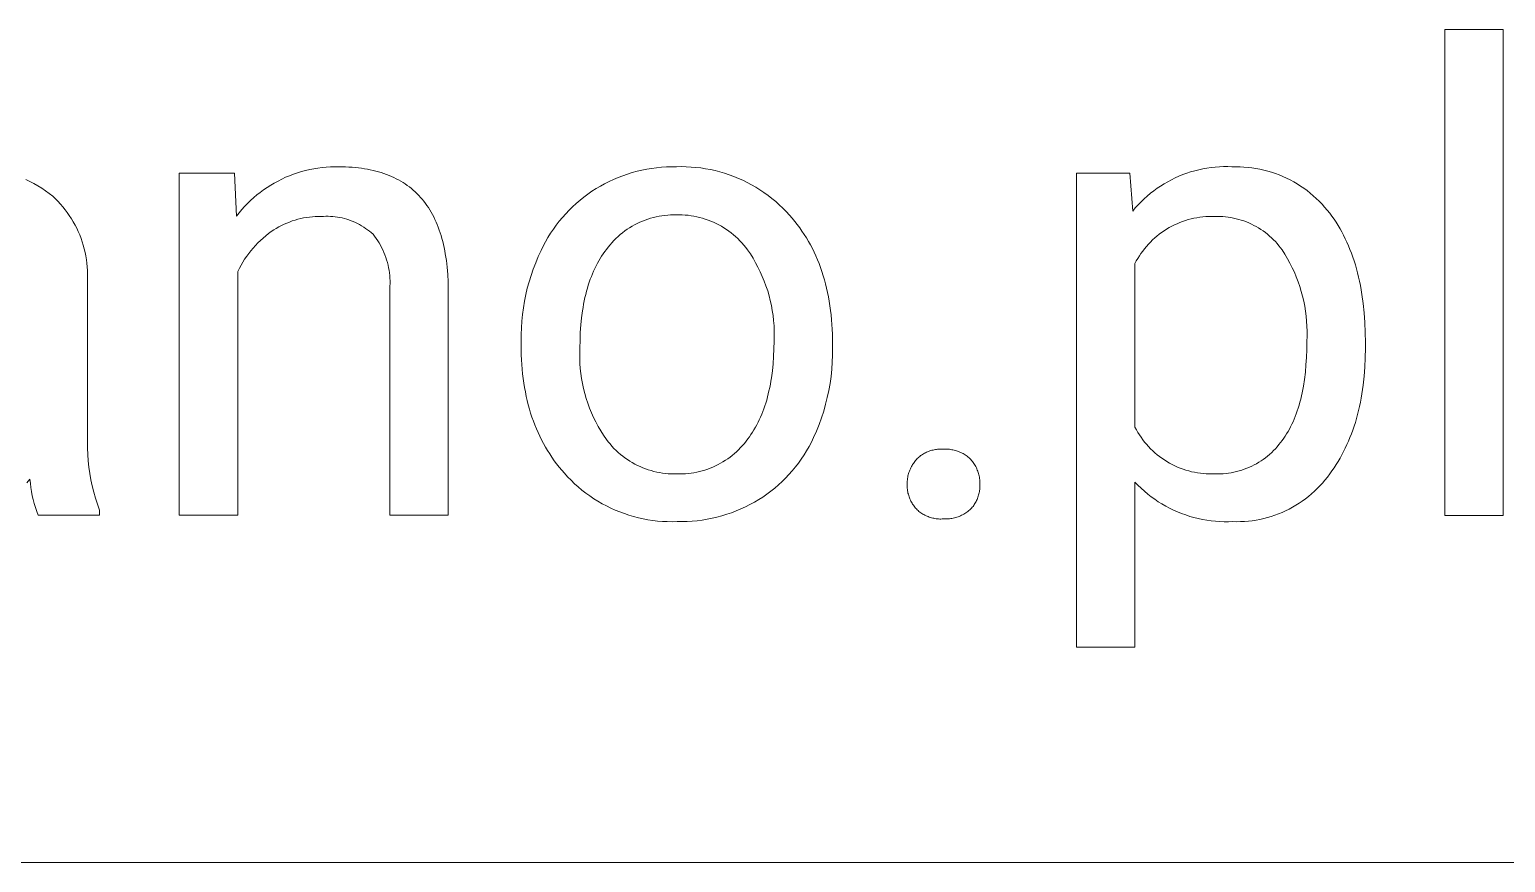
# Model space of a CAD drawing. Header units: millimetres. Extents: x 1102 to 5170, y 19 to 2862.
# Drawn here: x 4060.8 to 4184.3, y 246.9 to 316.6 of the extents above; entities that cross this region are included whole.
import ezdxf

# ---------------------------------------------------------------- set-up
doc = ezdxf.new("R2010")
doc.units = ezdxf.units.MM
doc.header["$MEASUREMENT"] = 0
doc.layers.add('Domyślny', color=7, linetype='Continuous', true_color=0x000000)

msp = doc.modelspace()

# ---------------------------------------------------------------- linework, layer by layer
at = {"layer": 'Domyślny', "color": 18, "lineweight": 15, "true_color": 0x000000}
for p, q in [((4179.22, 275.93), (4179.22, 316.57)), ((4179.22, 316.57), (4184.11, 316.57)), ((4184.11, 316.57), (4184.11, 275.93)), ((4084.94, 304.98), (4085.29, 305.03)), ((4085.29, 305.03), (4085.64, 305.06)), ((4085.64, 305.06), (4086, 305.08)), ((4086, 305.08), (4086.35, 305.09)), ((4086.35, 305.09), (4086.7, 305.09)), ((4086.7, 305.09), (4086.98, 305.09)), ((4086.98, 305.09), (4087.26, 305.08)), ((4087.26, 305.08), (4087.53, 305.07)), ((4087.53, 305.07), (4087.8, 305.05)), ((4087.8, 305.05), (4088.07, 305.03)), ((4088.07, 305.03), (4088.33, 305)), ((4113.27, 305.01), (4113.69, 305.05)), ((4113.69, 305.05), (4114.1, 305.08)), ((4114.1, 305.08), (4114.52, 305.09)), ((4114.52, 305.09), (4114.93, 305.09)), ((4114.93, 305.09), (4115.34, 305.1)), ((4115.34, 305.1), (4115.75, 305.09)), ((4115.75, 305.09), (4116.16, 305.07)), ((4116.16, 305.07), (4116.57, 305.04)), ((4116.57, 305.04), (4116.97, 304.99)), ((4159.67, 305.02), (4160.02, 305.06)), ((4160.02, 305.06), (4160.37, 305.09)), ((4160.37, 305.09), (4160.72, 305.1)), ((4160.72, 305.1), (4161.06, 305.1)), ((4161.06, 305.1), (4161.41, 305.09)), ((4161.41, 305.09), (4161.75, 305.09)), ((4161.75, 305.09), (4162.09, 305.09)), ((4162.09, 305.09), (4162.42, 305.07)), ((4162.42, 305.07), (4162.76, 305.04)), ((4162.76, 305.04), (4163.09, 305)), ((4060.51, 304.02), (4060.85, 303.86)), ((4060.85, 303.86), (4061.18, 303.68)), ((4073.33, 275.94), (4073.33, 304.56)), ((4073.33, 304.56), (4077.97, 304.56)), ((4077.97, 304.56), (4078.13, 300.96)), ((4081.29, 303.73), (4081.6, 303.9)), ((4081.6, 303.9), (4081.92, 304.06)), ((4081.92, 304.06), (4082.24, 304.21)), ((4082.24, 304.21), (4082.56, 304.34)), ((4082.56, 304.34), (4082.89, 304.47)), ((4082.89, 304.47), (4083.23, 304.58)), ((4083.23, 304.58), (4083.56, 304.69)), ((4083.56, 304.69), (4083.9, 304.78)), ((4083.9, 304.78), (4084.25, 304.86)), ((4084.25, 304.86), (4084.59, 304.93)), ((4084.59, 304.93), (4084.94, 304.98)), ((4088.33, 305), (4088.58, 304.97)), ((4088.58, 304.97), (4088.83, 304.93)), ((4088.83, 304.93), (4089.08, 304.89)), ((4089.08, 304.89), (4089.32, 304.84)), ((4089.32, 304.84), (4089.56, 304.79)), ((4089.56, 304.79), (4089.79, 304.73)), ((4089.79, 304.73), (4090.02, 304.67)), ((4090.02, 304.67), (4090.24, 304.6)), ((4090.24, 304.6), (4090.46, 304.53)), ((4090.46, 304.53), (4090.68, 304.45)), ((4090.68, 304.45), (4090.89, 304.37)), ((4090.89, 304.37), (4091.1, 304.28)), ((4091.1, 304.28), (4091.3, 304.19)), ((4091.3, 304.19), (4091.5, 304.09)), ((4091.5, 304.09), (4091.69, 303.99)), ((4091.69, 303.99), (4091.88, 303.88)), ((4091.88, 303.88), (4092.06, 303.77)), ((4108.93, 303.67), (4109.31, 303.86)), ((4109.31, 303.86), (4109.68, 304.03)), ((4109.68, 304.03), (4110.06, 304.19)), ((4110.06, 304.19), (4110.45, 304.34)), ((4110.45, 304.34), (4110.85, 304.48)), ((4110.85, 304.48), (4111.24, 304.6)), ((4111.24, 304.6), (4111.64, 304.71)), ((4111.64, 304.71), (4112.05, 304.8)), ((4112.05, 304.8), (4112.45, 304.88)), ((4112.45, 304.88), (4112.86, 304.95)), ((4112.86, 304.95), (4113.27, 305.01)), ((4116.97, 304.99), (4117.38, 304.93)), ((4117.38, 304.93), (4117.78, 304.85)), ((4117.78, 304.85), (4118.18, 304.77)), ((4118.18, 304.77), (4118.58, 304.66)), ((4118.58, 304.66), (4118.97, 304.55)), ((4118.97, 304.55), (4119.36, 304.42)), ((4119.36, 304.42), (4119.74, 304.28)), ((4119.74, 304.28), (4120.12, 304.12)), ((4120.12, 304.12), (4120.49, 303.96)), ((4120.49, 303.96), (4120.86, 303.78)), ((4148.4, 264.92), (4148.4, 304.56)), ((4148.4, 304.56), (4152.87, 304.56)), ((4152.87, 304.56), (4153.11, 301.39)), ((4155.74, 303.67), (4156.04, 303.84)), ((4156.04, 303.84), (4156.35, 304)), ((4156.35, 304), (4156.66, 304.16)), ((4156.66, 304.16), (4156.98, 304.3)), ((4156.98, 304.3), (4157.3, 304.43)), ((4157.3, 304.43), (4157.63, 304.55)), ((4157.63, 304.55), (4157.96, 304.66)), ((4157.96, 304.66), (4158.3, 304.75)), ((4158.3, 304.75), (4158.64, 304.84)), ((4158.64, 304.84), (4158.98, 304.91)), ((4158.98, 304.91), (4159.32, 304.97)), ((4159.32, 304.97), (4159.67, 305.02)), ((4163.09, 305), (4163.42, 304.95)), ((4163.42, 304.95), (4163.75, 304.89)), ((4163.75, 304.89), (4164.08, 304.82)), ((4164.08, 304.82), (4164.41, 304.73)), ((4164.41, 304.73), (4164.73, 304.64)), ((4164.73, 304.64), (4165.05, 304.53)), ((4165.05, 304.53), (4165.36, 304.41)), ((4165.36, 304.41), (4165.67, 304.28)), ((4165.67, 304.28), (4165.98, 304.14)), ((4165.98, 304.14), (4166.28, 303.99)), ((4166.28, 303.99), (4166.58, 303.83)), ((4166.58, 303.83), (4166.87, 303.66)), ((4061.18, 303.68), (4061.51, 303.49)), ((4061.51, 303.49), (4061.83, 303.29)), ((4061.83, 303.29), (4062.14, 303.08)), ((4062.14, 303.08), (4062.45, 302.86)), ((4062.45, 302.86), (4062.75, 302.63)), ((4062.75, 302.63), (4062.97, 302.42)), ((4079.57, 302.51), (4079.84, 302.73)), ((4079.84, 302.73), (4080.11, 302.95)), ((4080.11, 302.95), (4080.4, 303.16)), ((4080.4, 303.16), (4080.69, 303.36)), ((4080.69, 303.36), (4080.99, 303.55)), ((4080.99, 303.55), (4081.29, 303.73)), ((4092.06, 303.77), (4092.24, 303.65)), ((4092.24, 303.65), (4092.42, 303.53)), ((4092.42, 303.53), (4092.59, 303.4)), ((4092.59, 303.4), (4092.76, 303.27)), ((4092.76, 303.27), (4092.92, 303.13)), ((4092.92, 303.13), (4093.08, 302.99)), ((4093.08, 302.99), (4093.23, 302.84)), ((4093.23, 302.84), (4093.38, 302.69)), ((4093.38, 302.69), (4093.53, 302.53)), ((4106.87, 302.3), (4107.19, 302.56)), ((4107.19, 302.56), (4107.52, 302.8)), ((4107.52, 302.8), (4107.86, 303.04)), ((4107.86, 303.04), (4108.21, 303.26)), ((4108.21, 303.26), (4108.57, 303.47)), ((4108.57, 303.47), (4108.93, 303.67)), ((4120.86, 303.78), (4121.22, 303.58)), ((4121.22, 303.58), (4121.58, 303.38)), ((4121.58, 303.38), (4121.92, 303.16)), ((4121.92, 303.16), (4122.26, 302.94)), ((4122.26, 302.94), (4122.6, 302.7)), ((4122.6, 302.7), (4122.92, 302.45)), ((4154.06, 302.41), (4154.32, 302.64)), ((4154.32, 302.64), (4154.59, 302.87)), ((4154.59, 302.87), (4154.87, 303.08)), ((4154.87, 303.08), (4155.15, 303.29)), ((4155.15, 303.29), (4155.44, 303.48)), ((4155.44, 303.48), (4155.74, 303.67)), ((4166.87, 303.66), (4167.15, 303.48)), ((4167.15, 303.48), (4167.43, 303.3)), ((4167.43, 303.3), (4167.7, 303.1)), ((4167.7, 303.1), (4167.96, 302.89)), ((4167.96, 302.89), (4168.22, 302.67)), ((4168.22, 302.67), (4168.47, 302.45)), ((4062.97, 302.42), (4063.18, 302.2)), ((4063.18, 302.2), (4063.39, 301.97)), ((4063.39, 301.97), (4063.59, 301.74)), ((4063.59, 301.74), (4063.79, 301.5)), ((4063.79, 301.5), (4063.97, 301.26)), ((4078.35, 301.24), (4078.57, 301.51)), ((4078.57, 301.51), (4078.81, 301.77)), ((4078.81, 301.77), (4079.05, 302.02)), ((4079.05, 302.02), (4079.31, 302.27)), ((4079.31, 302.27), (4079.57, 302.51)), ((4093.53, 302.53), (4093.67, 302.37)), ((4093.67, 302.37), (4093.8, 302.2)), ((4093.8, 302.2), (4093.93, 302.03)), ((4093.93, 302.03), (4094.06, 301.85)), ((4094.06, 301.85), (4094.18, 301.67)), ((4094.18, 301.67), (4094.3, 301.48)), ((4094.3, 301.48), (4094.42, 301.29)), ((4105.67, 301.16), (4105.95, 301.46)), ((4105.95, 301.46), (4106.25, 301.75)), ((4106.25, 301.75), (4106.56, 302.03)), ((4106.56, 302.03), (4106.87, 302.3)), ((4122.92, 302.45), (4123.24, 302.19)), ((4123.24, 302.19), (4123.54, 301.91)), ((4123.54, 301.91), (4123.84, 301.63)), ((4123.84, 301.63), (4124.12, 301.34)), ((4124.12, 301.34), (4124.4, 301.04)), ((4153.11, 301.39), (4153.33, 301.66)), ((4153.33, 301.66), (4153.57, 301.92)), ((4153.57, 301.92), (4153.81, 302.17)), ((4153.81, 302.17), (4154.06, 302.41)), ((4168.47, 302.45), (4168.71, 302.21)), ((4168.71, 302.21), (4168.95, 301.97)), ((4168.95, 301.97), (4169.17, 301.72)), ((4169.17, 301.72), (4169.39, 301.46)), ((4169.39, 301.46), (4169.6, 301.2)), ((4063.97, 301.26), (4064.14, 301.01)), ((4064.14, 301.01), (4064.31, 300.75)), ((4064.31, 300.75), (4064.47, 300.49)), ((4064.47, 300.49), (4064.62, 300.22)), ((4064.62, 300.22), (4064.76, 299.95)), ((4078.13, 300.96), (4078.35, 301.24)), ((4081.89, 300.17), (4081.67, 300.06)), ((4082.11, 300.28), (4081.89, 300.17)), ((4082.33, 300.38), (4082.11, 300.28)), ((4082.56, 300.47), (4082.33, 300.38)), ((4082.79, 300.56), (4082.56, 300.47)), ((4083.03, 300.63), (4082.79, 300.56)), ((4083.26, 300.7), (4083.03, 300.63)), ((4083.5, 300.76), (4083.26, 300.7)), ((4083.74, 300.81), (4083.5, 300.76)), ((4083.99, 300.85), (4083.74, 300.81)), ((4084.23, 300.88), (4083.99, 300.85)), ((4084.48, 300.91), (4084.23, 300.88)), ((4084.72, 300.92), (4084.48, 300.91)), ((4084.97, 300.93), (4084.72, 300.92)), ((4085.21, 300.93), (4084.97, 300.93)), ((4085.41, 300.94), (4085.21, 300.93)), ((4085.61, 300.95), (4085.41, 300.94)), ((4085.8, 300.95), (4085.61, 300.95)), ((4086, 300.94), (4085.8, 300.95)), ((4086.19, 300.93), (4086, 300.94)), ((4086.39, 300.91), (4086.19, 300.93)), ((4086.58, 300.88), (4086.39, 300.91)), ((4086.78, 300.85), (4086.58, 300.88)), ((4086.97, 300.81), (4086.78, 300.85)), ((4087.16, 300.76), (4086.97, 300.81)), ((4087.35, 300.71), (4087.16, 300.76)), ((4087.54, 300.65), (4087.35, 300.71)), ((4087.72, 300.58), (4087.54, 300.65)), ((4087.9, 300.51), (4087.72, 300.58)), ((4088.08, 300.43), (4087.9, 300.51)), ((4088.26, 300.35), (4088.08, 300.43)), ((4088.43, 300.25), (4088.26, 300.35)), ((4088.6, 300.16), (4088.43, 300.25)), ((4088.77, 300.05), (4088.6, 300.16)), ((4094.42, 301.29), (4094.53, 301.09)), ((4094.53, 301.09), (4094.63, 300.89)), ((4094.63, 300.89), (4094.73, 300.68)), ((4094.73, 300.68), (4094.83, 300.47)), ((4094.83, 300.47), (4094.92, 300.25)), ((4094.92, 300.25), (4095.01, 300.03)), ((4104.64, 299.87), (4104.88, 300.21)), ((4104.88, 300.21), (4105.13, 300.54)), ((4105.13, 300.54), (4105.39, 300.85)), ((4105.39, 300.85), (4105.67, 301.16)), ((4111.22, 300.12), (4111.01, 299.99)), ((4111.43, 300.23), (4111.22, 300.12)), ((4111.65, 300.35), (4111.43, 300.23)), ((4111.87, 300.45), (4111.65, 300.35)), ((4112.09, 300.54), (4111.87, 300.45)), ((4112.32, 300.63), (4112.09, 300.54)), ((4112.55, 300.71), (4112.32, 300.63)), ((4112.78, 300.78), (4112.55, 300.71)), ((4113.01, 300.85), (4112.78, 300.78)), ((4113.25, 300.91), (4113.01, 300.85)), ((4113.48, 300.95), (4113.25, 300.91)), ((4113.72, 300.99), (4113.48, 300.95)), ((4113.96, 301.02), (4113.72, 300.99)), ((4114.21, 301.05), (4113.96, 301.02)), ((4114.45, 301.06), (4114.21, 301.05)), ((4114.69, 301.07), (4114.45, 301.06)), ((4114.93, 301.06), (4114.69, 301.07)), ((4115.18, 301.07), (4114.93, 301.06)), ((4115.42, 301.06), (4115.18, 301.07)), ((4115.67, 301.05), (4115.42, 301.06)), ((4115.91, 301.03), (4115.67, 301.05)), ((4116.16, 300.99), (4115.91, 301.03)), ((4116.4, 300.95), (4116.16, 300.99)), ((4116.64, 300.91), (4116.4, 300.95)), ((4116.88, 300.85), (4116.64, 300.91)), ((4117.12, 300.79), (4116.88, 300.85)), ((4117.35, 300.71), (4117.12, 300.79)), ((4117.59, 300.63), (4117.35, 300.71)), ((4117.82, 300.54), (4117.59, 300.63)), ((4118.04, 300.45), (4117.82, 300.54)), ((4118.27, 300.34), (4118.04, 300.45)), ((4118.48, 300.23), (4118.27, 300.34)), ((4118.7, 300.11), (4118.48, 300.23)), ((4118.91, 299.98), (4118.7, 300.11)), ((4124.4, 301.04), (4124.62, 300.78)), ((4124.62, 300.78), (4124.84, 300.52)), ((4124.84, 300.52), (4125.05, 300.26)), ((4125.05, 300.26), (4125.25, 299.98)), ((4156.38, 300.12), (4156.16, 300)), ((4156.6, 300.23), (4156.38, 300.12)), ((4156.82, 300.33), (4156.6, 300.23)), ((4157.05, 300.43), (4156.82, 300.33)), ((4157.29, 300.52), (4157.05, 300.43)), ((4157.52, 300.6), (4157.29, 300.52)), ((4157.76, 300.67), (4157.52, 300.6)), ((4158, 300.73), (4157.76, 300.67)), ((4158.24, 300.78), (4158, 300.73)), ((4158.48, 300.83), (4158.24, 300.78)), ((4158.73, 300.87), (4158.48, 300.83)), ((4158.97, 300.9), (4158.73, 300.87)), ((4159.22, 300.92), (4158.97, 300.9)), ((4159.47, 300.93), (4159.22, 300.92)), ((4159.72, 300.93), (4159.47, 300.93)), ((4159.96, 300.93), (4159.72, 300.93)), ((4160.19, 300.93), (4159.96, 300.93)), ((4160.42, 300.93), (4160.19, 300.93)), ((4160.64, 300.92), (4160.42, 300.93)), ((4160.87, 300.9), (4160.64, 300.92)), ((4161.1, 300.87), (4160.87, 300.9)), ((4161.32, 300.84), (4161.1, 300.87)), ((4161.54, 300.8), (4161.32, 300.84)), ((4161.77, 300.75), (4161.54, 300.8)), ((4161.99, 300.69), (4161.77, 300.75)), ((4162.2, 300.63), (4161.99, 300.69)), ((4162.42, 300.56), (4162.2, 300.63)), ((4162.63, 300.48), (4162.42, 300.56)), ((4162.84, 300.39), (4162.63, 300.48)), ((4163.05, 300.3), (4162.84, 300.39)), ((4163.25, 300.19), (4163.05, 300.3)), ((4163.45, 300.09), (4163.25, 300.19)), ((4163.65, 299.97), (4163.45, 300.09)), ((4169.6, 301.2), (4169.78, 300.95)), ((4169.78, 300.95), (4169.96, 300.7)), ((4169.96, 300.7), (4170.13, 300.45)), ((4170.13, 300.45), (4170.3, 300.18)), ((4170.3, 300.18), (4170.46, 299.91)), ((4064.76, 299.95), (4064.89, 299.67)), ((4064.89, 299.67), (4065.01, 299.39)), ((4065.01, 299.39), (4065.12, 299.1)), ((4065.12, 299.1), (4065.22, 298.81)), ((4080.13, 298.93), (4079.92, 298.72)), ((4080.35, 299.12), (4080.13, 298.93)), ((4080.57, 299.31), (4080.35, 299.12)), ((4080.8, 299.5), (4080.57, 299.31)), ((4081.04, 299.67), (4080.8, 299.5)), ((4081.25, 299.81), (4081.04, 299.67)), ((4081.45, 299.94), (4081.25, 299.81)), ((4081.67, 300.06), (4081.45, 299.94)), ((4088.93, 299.94), (4088.77, 300.05)), ((4089.09, 299.83), (4088.93, 299.94)), ((4089.25, 299.71), (4089.09, 299.83)), ((4089.4, 299.58), (4089.25, 299.71)), ((4089.55, 299.45), (4089.4, 299.58)), ((4089.68, 299.28), (4089.55, 299.45)), ((4089.81, 299.1), (4089.68, 299.28)), ((4089.94, 298.91), (4089.81, 299.1)), ((4090.06, 298.72), (4089.94, 298.91)), ((4095.01, 300.03), (4095.09, 299.8)), ((4095.09, 299.8), (4095.17, 299.57)), ((4095.17, 299.57), (4095.25, 299.33)), ((4095.25, 299.33), (4095.32, 299.09)), ((4095.32, 299.09), (4095.38, 298.84)), ((4103.98, 298.82), (4104.19, 299.18)), ((4104.19, 299.18), (4104.41, 299.53)), ((4104.41, 299.53), (4104.64, 299.87)), ((4109.7, 298.92), (4109.54, 298.74)), ((4109.87, 299.09), (4109.7, 298.92)), ((4110.05, 299.26), (4109.87, 299.09)), ((4110.23, 299.42), (4110.05, 299.26)), ((4110.42, 299.57), (4110.23, 299.42)), ((4110.61, 299.72), (4110.42, 299.57)), ((4110.81, 299.86), (4110.61, 299.72)), ((4111.01, 299.99), (4110.81, 299.86)), ((4119.12, 299.85), (4118.91, 299.98)), ((4119.32, 299.71), (4119.12, 299.85)), ((4119.51, 299.56), (4119.32, 299.71)), ((4119.71, 299.41), (4119.51, 299.56)), ((4119.89, 299.25), (4119.71, 299.41)), ((4120.07, 299.08), (4119.89, 299.25)), ((4120.25, 298.9), (4120.07, 299.08)), ((4120.41, 298.72), (4120.25, 298.9)), ((4125.25, 299.98), (4125.44, 299.71)), ((4125.44, 299.71), (4125.63, 299.43)), ((4125.63, 299.43), (4125.81, 299.14)), ((4125.81, 299.14), (4125.98, 298.85)), ((4154.77, 298.97), (4154.59, 298.79)), ((4154.95, 299.14), (4154.77, 298.97)), ((4155.14, 299.3), (4154.95, 299.14)), ((4155.33, 299.45), (4155.14, 299.3)), ((4155.53, 299.6), (4155.33, 299.45)), ((4155.74, 299.74), (4155.53, 299.6)), ((4155.95, 299.87), (4155.74, 299.74)), ((4156.16, 300), (4155.95, 299.87)), ((4163.84, 299.85), (4163.65, 299.97)), ((4164.03, 299.72), (4163.84, 299.85)), ((4164.21, 299.59), (4164.03, 299.72)), ((4164.39, 299.45), (4164.21, 299.59)), ((4164.56, 299.3), (4164.39, 299.45)), ((4164.73, 299.15), (4164.56, 299.3)), ((4164.9, 298.99), (4164.73, 299.15)), ((4165.05, 298.83), (4164.9, 298.99)), ((4170.46, 299.91), (4170.61, 299.64)), ((4170.61, 299.64), (4170.76, 299.36)), ((4170.76, 299.36), (4170.9, 299.07)), ((4170.9, 299.07), (4171.04, 298.78)), ((4065.22, 298.81), (4065.31, 298.52)), ((4065.31, 298.52), (4065.39, 298.23)), ((4065.39, 298.23), (4065.46, 297.93)), ((4065.46, 297.93), (4065.52, 297.63)), ((4065.52, 297.63), (4065.57, 297.32)), ((4079.15, 297.84), (4078.98, 297.6)), ((4079.33, 298.07), (4079.15, 297.84)), ((4079.52, 298.29), (4079.33, 298.07)), ((4079.72, 298.51), (4079.52, 298.29)), ((4079.92, 298.72), (4079.72, 298.51)), ((4090.17, 298.53), (4090.06, 298.72)), ((4090.27, 298.33), (4090.17, 298.53)), ((4090.37, 298.13), (4090.27, 298.33)), ((4090.46, 297.93), (4090.37, 298.13)), ((4090.54, 297.72), (4090.46, 297.93)), ((4090.62, 297.51), (4090.54, 297.72)), ((4095.38, 298.84), (4095.44, 298.59)), ((4095.44, 298.59), (4095.5, 298.33)), ((4095.5, 298.33), (4095.55, 298.07)), ((4095.55, 298.07), (4095.6, 297.8)), ((4095.6, 297.8), (4095.65, 297.53)), ((4103.37, 297.58), (4103.61, 298.08)), ((4103.61, 298.08), (4103.79, 298.46)), ((4103.79, 298.46), (4103.98, 298.82)), ((4108.68, 297.62), (4108.56, 297.42)), ((4108.81, 297.81), (4108.68, 297.62)), ((4108.94, 298), (4108.81, 297.81)), ((4109.08, 298.18), (4108.94, 298)), ((4109.23, 298.37), (4109.08, 298.18)), ((4109.38, 298.56), (4109.23, 298.37)), ((4109.54, 298.74), (4109.38, 298.56)), ((4120.58, 298.54), (4120.41, 298.72)), ((4120.73, 298.35), (4120.58, 298.54)), ((4120.88, 298.15), (4120.73, 298.35)), ((4121.12, 297.8), (4120.88, 298.15)), ((4121.35, 297.44), (4121.12, 297.8)), ((4125.98, 298.85), (4126.15, 298.55)), ((4126.15, 298.55), (4126.31, 298.25)), ((4126.31, 298.25), (4126.46, 297.94)), ((4126.46, 297.94), (4126.6, 297.63)), ((4126.6, 297.63), (4126.74, 297.31)), ((4153.67, 297.63), (4153.54, 297.42)), ((4153.8, 297.84), (4153.67, 297.63)), ((4153.95, 298.04), (4153.8, 297.84)), ((4154.1, 298.24), (4153.95, 298.04)), ((4154.26, 298.43), (4154.1, 298.24)), ((4154.42, 298.61), (4154.26, 298.43)), ((4154.59, 298.79), (4154.42, 298.61)), ((4165.21, 298.66), (4165.05, 298.83)), ((4165.35, 298.49), (4165.21, 298.66)), ((4165.49, 298.31), (4165.35, 298.49)), ((4165.63, 298.13), (4165.49, 298.31)), ((4165.85, 297.77), (4165.63, 298.13)), ((4166.07, 297.4), (4165.85, 297.77)), ((4171.04, 298.78), (4171.17, 298.48)), ((4171.17, 298.48), (4171.29, 298.17)), ((4171.29, 298.17), (4171.41, 297.86)), ((4171.41, 297.86), (4171.53, 297.54)), ((4065.57, 297.32), (4065.61, 297.02)), ((4065.61, 297.02), (4065.64, 296.72)), ((4065.64, 296.72), (4065.65, 296.41)), ((4065.65, 296.41), (4065.66, 296.1)), ((4078.37, 296.6), (4078.24, 296.34)), ((4078.51, 296.86), (4078.37, 296.6)), ((4078.66, 297.11), (4078.51, 296.86)), ((4078.81, 297.36), (4078.66, 297.11)), ((4078.98, 297.6), (4078.81, 297.36)), ((4090.69, 297.3), (4090.62, 297.51)), ((4090.75, 297.09), (4090.69, 297.3)), ((4090.81, 296.87), (4090.75, 297.09)), ((4090.85, 296.65), (4090.81, 296.87)), ((4090.89, 296.43), (4090.85, 296.65)), ((4090.92, 296.21), (4090.89, 296.43)), ((4095.65, 297.53), (4095.69, 297.25)), ((4095.69, 297.25), (4095.75, 296.68)), ((4095.75, 296.68), (4095.8, 296.09)), ((4102.77, 296.01), (4102.96, 296.54)), ((4102.96, 296.54), (4103.16, 297.06)), ((4103.16, 297.06), (4103.37, 297.58)), ((4108.11, 296.59), (4108.01, 296.37)), ((4108.22, 296.81), (4108.11, 296.59)), ((4108.33, 297.02), (4108.22, 296.81)), ((4108.44, 297.22), (4108.33, 297.02)), ((4108.56, 297.42), (4108.44, 297.22)), ((4121.56, 297.07), (4121.35, 297.44)), ((4121.76, 296.69), (4121.56, 297.07)), ((4121.95, 296.31), (4121.76, 296.69)), ((4126.74, 297.31), (4126.87, 296.99)), ((4126.87, 296.99), (4126.99, 296.66)), ((4126.99, 296.66), (4127.11, 296.32)), ((4153.41, 297.21), (4153.3, 296.99)), ((4153.3, 296.99), (4153.3, 283.32)), ((4153.54, 297.42), (4153.41, 297.21)), ((4166.27, 297.03), (4166.07, 297.4)), ((4166.46, 296.65), (4166.27, 297.03)), ((4166.64, 296.27), (4166.46, 296.65)), ((4171.53, 297.54), (4171.63, 297.22)), ((4171.63, 297.22), (4171.74, 296.89)), ((4171.74, 296.89), (4171.83, 296.56)), ((4171.83, 296.56), (4171.92, 296.21)), ((4065.66, 296.1), (4065.66, 295.8)), ((4065.66, 295.8), (4065.66, 282.63)), ((4078.24, 296.34), (4078.24, 275.94)), ((4090.95, 295.99), (4090.92, 296.21)), ((4090.97, 295.77), (4090.95, 295.99)), ((4090.98, 295.54), (4090.97, 295.77)), ((4090.97, 295.1), (4090.98, 295.32)), ((4090.98, 295.32), (4090.98, 295.54)), ((4095.8, 296.09), (4095.83, 295.48)), ((4095.83, 295.48), (4095.85, 294.85)), ((4102.46, 294.94), (4102.61, 295.48)), ((4102.61, 295.48), (4102.77, 296.01)), ((4107.56, 295.19), (4107.49, 294.94)), ((4107.64, 295.44), (4107.56, 295.19)), ((4107.73, 295.68), (4107.64, 295.44)), ((4107.82, 295.91), (4107.73, 295.68)), ((4107.91, 296.14), (4107.82, 295.91)), ((4108.01, 296.37), (4107.91, 296.14)), ((4122.12, 295.92), (4121.95, 296.31)), ((4122.29, 295.53), (4122.12, 295.92)), ((4122.43, 295.13), (4122.29, 295.53)), ((4127.11, 296.32), (4127.22, 295.98)), ((4127.22, 295.98), (4127.32, 295.64)), ((4127.32, 295.64), (4127.41, 295.29)), ((4127.41, 295.29), (4127.5, 294.94)), ((4166.8, 295.88), (4166.64, 296.27)), ((4166.95, 295.48), (4166.8, 295.88)), ((4167.09, 295.08), (4166.95, 295.48)), ((4171.92, 296.21), (4172.01, 295.87)), ((4172.01, 295.87), (4172.09, 295.51)), ((4172.09, 295.51), (4172.16, 295.15)), ((4172.16, 295.15), (4172.22, 294.79)), ((4090.96, 294.88), (4090.97, 295.1)), ((4090.96, 275.94), (4090.96, 294.88)), ((4095.85, 294.85), (4095.85, 275.94)), ((4102.22, 293.85), (4102.33, 294.4)), ((4102.33, 294.4), (4102.46, 294.94)), ((4107.28, 294.16), (4107.23, 293.89)), ((4107.35, 294.42), (4107.28, 294.16)), ((4107.42, 294.68), (4107.35, 294.42)), ((4107.49, 294.94), (4107.42, 294.68)), ((4122.57, 294.72), (4122.43, 295.13)), ((4122.69, 294.31), (4122.57, 294.72)), ((4122.79, 293.9), (4122.69, 294.31)), ((4127.5, 294.94), (4127.58, 294.58)), ((4127.58, 294.58), (4127.65, 294.21)), ((4127.65, 294.21), (4127.72, 293.84)), ((4167.21, 294.67), (4167.09, 295.08)), ((4167.32, 294.27), (4167.21, 294.67)), ((4167.42, 293.85), (4167.32, 294.27)), ((4172.22, 294.79), (4172.29, 294.42)), ((4172.29, 294.42), (4172.39, 293.66)), ((4102, 292.19), (4102.05, 292.74)), ((4102.05, 292.74), (4102.13, 293.3)), ((4102.13, 293.3), (4102.22, 293.85)), ((4107.08, 293.05), (4107, 292.46)), ((4107.12, 293.33), (4107.08, 293.05)), ((4107.17, 293.61), (4107.12, 293.33)), ((4107.23, 293.89), (4107.17, 293.61)), ((4122.88, 293.48), (4122.79, 293.9)), ((4122.96, 293.06), (4122.88, 293.48)), ((4123.02, 292.64), (4122.96, 293.06)), ((4127.72, 293.84), (4127.78, 293.46)), ((4127.78, 293.46), (4127.83, 293.08)), ((4127.83, 293.08), (4127.88, 292.7)), ((4127.88, 292.7), (4127.92, 292.3)), ((4167.5, 293.44), (4167.42, 293.85)), ((4167.57, 293.02), (4167.5, 293.44)), ((4167.62, 292.6), (4167.57, 293.02)), ((4172.39, 293.66), (4172.47, 292.87)), ((4172.47, 292.87), (4172.53, 292.07)), ((4101.94, 291.07), (4101.96, 291.63)), ((4101.96, 291.63), (4102, 292.19)), ((4106.94, 291.86), (4106.89, 291.24)), ((4107, 292.46), (4106.94, 291.86)), ((4123.06, 292.22), (4123.02, 292.64)), ((4123.1, 291.79), (4123.06, 292.22)), ((4123.11, 291.36), (4123.1, 291.79)), ((4127.92, 292.3), (4127.95, 291.91)), ((4127.95, 291.91), (4127.97, 291.51)), ((4127.97, 291.51), (4127.99, 291.1)), ((4167.66, 292.18), (4167.62, 292.6)), ((4167.69, 291.75), (4167.66, 292.18)), ((4167.7, 291.33), (4167.69, 291.75)), ((4172.53, 292.07), (4172.56, 291.23)), ((4101.94, 290.51), (4101.94, 291.07)), ((4101.94, 290.17), (4101.94, 290.51)), ((4106.87, 290.59), (4106.86, 289.93)), ((4106.89, 291.24), (4106.87, 290.59)), ((4123.09, 289.86), (4123.1, 290.51)), ((4123.1, 290.51), (4123.11, 290.94)), ((4123.11, 290.94), (4123.11, 291.36)), ((4127.99, 291.1), (4128, 290.27)), ((4128, 290.27), (4128, 289.93)), ((4167.68, 289.81), (4167.69, 290.48)), ((4167.69, 290.48), (4167.7, 290.91)), ((4167.7, 290.91), (4167.7, 291.33)), ((4172.56, 291.23), (4172.58, 290.38)), ((4172.58, 290.38), (4172.58, 289.93)), ((4101.94, 289.76), (4101.94, 290.17)), ((4101.95, 289.35), (4101.94, 289.76)), ((4101.97, 288.94), (4101.95, 289.35)), ((4106.86, 289.93), (4106.84, 289.5)), ((4106.84, 289.5), (4106.85, 289.08)), ((4106.85, 289.08), (4106.86, 288.65)), ((4123.02, 288.62), (4123.07, 289.23)), ((4123.07, 289.23), (4123.09, 289.86)), ((4128, 289.34), (4127.98, 288.74)), ((4128, 289.93), (4128, 289.34)), ((4167.61, 288.52), (4167.65, 289.15)), ((4167.65, 289.15), (4167.68, 289.81)), ((4172.56, 289.12), (4172.53, 288.34)), ((4172.58, 289.93), (4172.56, 289.12)), ((4102, 288.54), (4101.97, 288.94)), ((4102.03, 288.15), (4102, 288.54)), ((4102.07, 287.76), (4102.03, 288.15)), ((4102.12, 287.38), (4102.07, 287.76)), ((4106.86, 288.65), (4106.89, 288.22)), ((4106.89, 288.22), (4106.94, 287.8)), ((4106.94, 287.8), (4107, 287.38)), ((4122.89, 287.45), (4122.97, 288.03)), ((4122.97, 288.03), (4123.02, 288.62)), ((4127.94, 288.15), (4127.88, 287.56)), ((4127.98, 288.74), (4127.94, 288.15)), ((4167.48, 287.31), (4167.56, 287.9)), ((4167.56, 287.9), (4167.61, 288.52)), ((4172.53, 288.34), (4172.47, 287.57)), ((4102.17, 287), (4102.12, 287.38)), ((4102.23, 286.62), (4102.17, 287)), ((4102.3, 286.26), (4102.23, 286.62)), ((4107, 287.38), (4107.08, 286.96)), ((4107.08, 286.96), (4107.17, 286.54)), ((4107.17, 286.54), (4107.27, 286.13)), ((4122.68, 286.36), (4122.74, 286.62)), ((4122.74, 286.62), (4122.8, 286.9)), ((4122.8, 286.9), (4122.84, 287.17)), ((4122.84, 287.17), (4122.89, 287.45)), ((4127.79, 286.97), (4127.69, 286.38)), ((4127.88, 287.56), (4127.79, 286.97)), ((4167.34, 286.46), (4167.39, 286.74)), ((4167.39, 286.74), (4167.48, 287.31)), ((4172.39, 286.83), (4172.34, 286.46)), ((4172.47, 287.57), (4172.39, 286.83)), ((4102.37, 285.89), (4102.3, 286.26)), ((4102.45, 285.54), (4102.37, 285.89)), ((4102.54, 285.18), (4102.45, 285.54)), ((4107.27, 286.13), (4107.39, 285.72)), ((4107.39, 285.72), (4107.52, 285.31)), ((4107.52, 285.31), (4107.67, 284.91)), ((4122.33, 285.09), (4122.41, 285.33)), ((4122.41, 285.33), (4122.49, 285.58)), ((4122.49, 285.58), (4122.56, 285.84)), ((4122.56, 285.84), (4122.62, 286.09)), ((4122.62, 286.09), (4122.68, 286.36)), ((4127.56, 285.8), (4127.42, 285.23)), ((4127.69, 286.38), (4127.56, 285.8)), ((4167.03, 285.15), (4167.1, 285.4)), ((4167.1, 285.4), (4167.17, 285.66)), ((4167.17, 285.66), (4167.23, 285.92)), ((4167.23, 285.92), (4167.29, 286.19)), ((4167.29, 286.19), (4167.34, 286.46)), ((4172.16, 285.39), (4172.09, 285.05)), ((4172.22, 285.74), (4172.16, 285.39)), ((4172.29, 286.1), (4172.22, 285.74)), ((4172.34, 286.46), (4172.29, 286.1)), ((4102.64, 284.83), (4102.54, 285.18)), ((4102.74, 284.49), (4102.64, 284.83)), ((4102.85, 284.16), (4102.74, 284.49)), ((4102.97, 283.82), (4102.85, 284.16)), ((4107.67, 284.91), (4107.83, 284.52)), ((4107.83, 284.52), (4108.01, 284.13)), ((4108.01, 284.13), (4108.2, 283.75)), ((4121.87, 283.94), (4121.97, 284.16)), ((4121.97, 284.16), (4122.07, 284.39)), ((4122.07, 284.39), (4122.16, 284.62)), ((4122.16, 284.62), (4122.25, 284.85)), ((4122.25, 284.85), (4122.33, 285.09)), ((4127.07, 284.09), (4126.87, 283.53)), ((4127.26, 284.66), (4127.07, 284.09)), ((4127.42, 285.23), (4127.26, 284.66)), ((4166.62, 283.98), (4166.71, 284.2)), ((4166.71, 284.2), (4166.8, 284.43)), ((4166.8, 284.43), (4166.88, 284.67)), ((4166.88, 284.67), (4166.96, 284.91)), ((4166.96, 284.91), (4167.03, 285.15)), ((4171.83, 284.04), (4171.74, 283.71)), ((4171.92, 284.37), (4171.83, 284.04)), ((4172.01, 284.7), (4171.92, 284.37)), ((4172.09, 285.05), (4172.01, 284.7)), ((4103.09, 283.5), (4102.97, 283.82)), ((4103.22, 283.17), (4103.09, 283.5)), ((4103.36, 282.86), (4103.22, 283.17)), ((4103.5, 282.55), (4103.36, 282.86)), ((4108.2, 283.75), (4108.4, 283.37)), ((4108.4, 283.37), (4108.61, 283)), ((4108.61, 283), (4108.84, 282.64)), ((4121.17, 282.7), (4121.3, 282.9)), ((4121.3, 282.9), (4121.42, 283.1)), ((4121.42, 283.1), (4121.54, 283.3)), ((4121.54, 283.3), (4121.66, 283.51)), ((4121.66, 283.51), (4121.77, 283.72)), ((4121.77, 283.72), (4121.87, 283.94)), ((4126.65, 282.98), (4126.41, 282.44)), ((4126.87, 283.53), (4126.65, 282.98)), ((4153.3, 283.32), (4153.42, 283.1)), ((4153.42, 283.1), (4153.54, 282.88)), ((4153.54, 282.88), (4153.67, 282.67)), ((4165.99, 282.75), (4166.11, 282.94)), ((4166.11, 282.94), (4166.22, 283.14)), ((4166.22, 283.14), (4166.32, 283.34)), ((4166.32, 283.34), (4166.43, 283.55)), ((4166.43, 283.55), (4166.53, 283.76)), ((4166.53, 283.76), (4166.62, 283.98)), ((4171.53, 283.07), (4171.41, 282.76)), ((4171.63, 283.39), (4171.53, 283.07)), ((4171.74, 283.71), (4171.63, 283.39)), ((4065.66, 282.63), (4065.65, 282.1)), ((4065.65, 282.1), (4065.65, 281.56)), ((4065.65, 281.56), (4065.68, 281.03)), ((4103.66, 282.24), (4103.5, 282.55)), ((4103.81, 281.94), (4103.66, 282.24)), ((4103.98, 281.64), (4103.81, 281.94)), ((4104.15, 281.35), (4103.98, 281.64)), ((4108.84, 282.64), (4109.08, 282.29)), ((4109.08, 282.29), (4109.23, 282.09)), ((4109.23, 282.09), (4109.38, 281.91)), ((4109.38, 281.91), (4109.54, 281.72)), ((4109.54, 281.72), (4109.71, 281.54)), ((4120.14, 281.43), (4120.3, 281.6)), ((4120.3, 281.6), (4120.46, 281.77)), ((4120.46, 281.77), (4120.62, 281.95)), ((4120.62, 281.95), (4120.76, 282.14)), ((4120.76, 282.14), (4120.91, 282.33)), ((4120.91, 282.33), (4121.04, 282.51)), ((4121.04, 282.51), (4121.17, 282.7)), ((4126.03, 281.7), (4125.83, 281.34)), ((4126.23, 282.07), (4126.03, 281.7)), ((4126.41, 282.44), (4126.23, 282.07)), ((4153.67, 282.67), (4153.81, 282.47)), ((4153.81, 282.47), (4153.96, 282.26)), ((4153.96, 282.26), (4154.11, 282.07)), ((4154.11, 282.07), (4154.27, 281.88)), ((4154.27, 281.88), (4154.44, 281.69)), ((4154.44, 281.69), (4154.61, 281.51)), ((4165.06, 281.51), (4165.21, 281.68)), ((4165.21, 281.68), (4165.35, 281.85)), ((4165.35, 281.85), (4165.49, 282.03)), ((4165.49, 282.03), (4165.63, 282.21)), ((4165.63, 282.21), (4165.75, 282.38)), ((4165.75, 282.38), (4165.88, 282.56)), ((4165.88, 282.56), (4165.99, 282.75)), ((4170.9, 281.56), (4170.76, 281.28)), ((4171.04, 281.85), (4170.9, 281.56)), ((4171.17, 282.15), (4171.04, 281.85)), ((4171.29, 282.45), (4171.17, 282.15)), ((4171.41, 282.76), (4171.29, 282.45)), ((4065.68, 281.03), (4065.72, 280.5)), ((4065.72, 280.5), (4065.78, 279.97)), ((4104.33, 281.07), (4104.15, 281.35)), ((4104.52, 280.79), (4104.33, 281.07)), ((4104.71, 280.51), (4104.52, 280.79)), ((4104.91, 280.24), (4104.71, 280.51)), ((4109.71, 281.54), (4109.88, 281.37)), ((4109.88, 281.37), (4110.06, 281.2)), ((4110.06, 281.2), (4110.25, 281.04)), ((4110.25, 281.04), (4110.44, 280.89)), ((4110.44, 280.89), (4110.63, 280.74)), ((4110.63, 280.74), (4110.83, 280.6)), ((4110.83, 280.6), (4111.04, 280.47)), ((4111.04, 280.47), (4111.24, 280.35)), ((4111.24, 280.35), (4111.46, 280.23)), ((4118.63, 280.29), (4118.83, 280.41)), ((4118.83, 280.41), (4119.03, 280.54)), ((4119.03, 280.54), (4119.23, 280.67)), ((4119.23, 280.67), (4119.42, 280.81)), ((4119.42, 280.81), (4119.61, 280.95)), ((4119.61, 280.95), (4119.79, 281.11)), ((4119.79, 281.11), (4119.97, 281.26)), ((4119.97, 281.26), (4120.14, 281.43)), ((4125.38, 280.65), (4125.14, 280.31)), ((4125.61, 280.99), (4125.38, 280.65)), ((4125.83, 281.34), (4125.61, 280.99)), ((4134.76, 280.28), (4134.82, 280.37)), ((4134.82, 280.37), (4134.88, 280.45)), ((4134.88, 280.45), (4134.95, 280.53)), ((4134.95, 280.53), (4135.01, 280.61)), ((4135.01, 280.61), (4135.08, 280.68)), ((4135.08, 280.68), (4135.15, 280.75)), ((4135.15, 280.75), (4135.22, 280.81)), ((4135.22, 280.81), (4135.3, 280.87)), ((4135.3, 280.87), (4135.37, 280.93)), ((4135.37, 280.93), (4135.45, 280.98)), ((4135.45, 280.98), (4135.53, 281.04)), ((4135.53, 281.04), (4135.61, 281.09)), ((4135.61, 281.09), (4135.69, 281.13)), ((4135.69, 281.13), (4135.78, 281.18)), ((4135.78, 281.18), (4135.87, 281.22)), ((4135.87, 281.22), (4135.95, 281.26)), ((4135.95, 281.26), (4136.04, 281.29)), ((4136.04, 281.29), (4136.13, 281.32)), ((4136.13, 281.32), (4136.22, 281.35)), ((4136.22, 281.35), (4136.31, 281.38)), ((4136.31, 281.38), (4136.41, 281.4)), ((4136.41, 281.4), (4136.5, 281.42)), ((4136.5, 281.42), (4136.6, 281.44)), ((4136.6, 281.44), (4136.69, 281.45)), ((4136.69, 281.45), (4136.78, 281.46)), ((4136.78, 281.46), (4136.88, 281.47)), ((4136.88, 281.47), (4136.98, 281.47)), ((4136.98, 281.47), (4137.07, 281.48)), ((4137.07, 281.48), (4137.17, 281.47)), ((4137.17, 281.47), (4137.26, 281.47)), ((4137.26, 281.47), (4137.36, 281.47)), ((4137.36, 281.47), (4137.46, 281.47)), ((4137.46, 281.47), (4137.57, 281.47)), ((4137.57, 281.47), (4137.67, 281.47)), ((4137.67, 281.47), (4137.77, 281.46)), ((4137.77, 281.46), (4137.87, 281.45)), ((4137.87, 281.45), (4137.97, 281.43)), ((4137.97, 281.43), (4138.07, 281.41)), ((4138.07, 281.41), (4138.17, 281.39)), ((4138.17, 281.39), (4138.26, 281.36)), ((4138.26, 281.36), (4138.36, 281.34)), ((4138.36, 281.34), (4138.46, 281.3)), ((4138.46, 281.3), (4138.55, 281.27)), ((4138.55, 281.27), (4138.65, 281.23)), ((4138.65, 281.23), (4138.74, 281.19)), ((4138.74, 281.19), (4138.83, 281.14)), ((4138.83, 281.14), (4138.92, 281.1)), ((4138.92, 281.1), (4139.01, 281.05)), ((4139.01, 281.05), (4139.09, 280.99)), ((4139.09, 280.99), (4139.18, 280.94)), ((4139.18, 280.94), (4139.26, 280.88)), ((4139.26, 280.88), (4139.34, 280.81)), ((4139.34, 280.81), (4139.42, 280.75)), ((4139.42, 280.75), (4139.49, 280.68)), ((4139.49, 280.68), (4139.57, 280.61)), ((4139.57, 280.61), (4139.63, 280.53)), ((4139.63, 280.53), (4139.7, 280.45)), ((4139.7, 280.45), (4139.76, 280.37)), ((4139.76, 280.37), (4139.82, 280.28)), ((4154.61, 281.51), (4154.79, 281.34)), ((4154.79, 281.34), (4154.97, 281.17)), ((4154.97, 281.17), (4155.16, 281.01)), ((4155.16, 281.01), (4155.36, 280.86)), ((4155.36, 280.86), (4155.56, 280.71)), ((4155.56, 280.71), (4155.77, 280.57)), ((4155.77, 280.57), (4155.98, 280.44)), ((4155.98, 280.44), (4156.19, 280.31)), ((4163.47, 280.26), (4163.67, 280.38)), ((4163.67, 280.38), (4163.86, 280.5)), ((4163.86, 280.5), (4164.04, 280.62)), ((4164.04, 280.62), (4164.22, 280.76)), ((4164.22, 280.76), (4164.4, 280.9)), ((4164.4, 280.9), (4164.57, 281.04)), ((4164.57, 281.04), (4164.74, 281.19)), ((4164.74, 281.19), (4164.9, 281.35)), ((4164.9, 281.35), (4165.06, 281.51)), ((4170.3, 280.44), (4170.13, 280.18)), ((4170.46, 280.72), (4170.3, 280.44)), ((4170.61, 280.99), (4170.46, 280.72)), ((4170.76, 281.28), (4170.61, 280.99)), ((4065.78, 279.97), (4065.86, 279.44)), ((4065.86, 279.44), (4065.95, 278.92)), ((4105.12, 279.97), (4104.91, 280.24)), ((4105.34, 279.71), (4105.12, 279.97)), ((4105.56, 279.46), (4105.34, 279.71)), ((4105.83, 279.16), (4105.56, 279.46)), ((4106.12, 278.87), (4105.83, 279.16)), ((4111.46, 280.23), (4111.68, 280.12)), ((4111.68, 280.12), (4111.9, 280.01)), ((4111.9, 280.01), (4112.12, 279.92)), ((4112.12, 279.92), (4112.35, 279.83)), ((4112.35, 279.83), (4112.58, 279.75)), ((4112.58, 279.75), (4112.81, 279.68)), ((4112.81, 279.68), (4113.05, 279.61)), ((4113.05, 279.61), (4113.29, 279.56)), ((4113.29, 279.56), (4113.53, 279.51)), ((4113.53, 279.51), (4113.77, 279.47)), ((4113.77, 279.47), (4114.01, 279.44)), ((4114.01, 279.44), (4114.25, 279.42)), ((4114.25, 279.42), (4114.5, 279.41)), ((4114.5, 279.41), (4114.74, 279.4)), ((4114.74, 279.4), (4114.99, 279.4)), ((4114.99, 279.4), (4115.22, 279.4)), ((4115.22, 279.4), (4115.46, 279.4)), ((4115.46, 279.4), (4115.7, 279.42)), ((4115.7, 279.42), (4115.93, 279.44)), ((4115.93, 279.44), (4116.17, 279.47)), ((4116.17, 279.47), (4116.4, 279.5)), ((4116.4, 279.5), (4116.64, 279.55)), ((4116.64, 279.55), (4116.87, 279.6)), ((4116.87, 279.6), (4117.1, 279.66)), ((4117.1, 279.66), (4117.32, 279.73)), ((4117.32, 279.73), (4117.55, 279.8)), ((4117.55, 279.8), (4117.77, 279.89)), ((4117.77, 279.89), (4117.99, 279.98)), ((4117.99, 279.98), (4118.21, 280.07)), ((4118.21, 280.07), (4118.42, 280.18)), ((4118.42, 280.18), (4118.63, 280.29)), ((4124.35, 279.36), (4124.07, 279.06)), ((4124.63, 279.67), (4124.35, 279.36)), ((4124.89, 279.99), (4124.63, 279.67)), ((4125.14, 280.31), (4124.89, 279.99)), ((4134.27, 279.02), (4134.29, 279.13)), ((4134.29, 279.13), (4134.31, 279.23)), ((4134.31, 279.23), (4134.33, 279.33)), ((4134.33, 279.33), (4134.36, 279.43)), ((4134.36, 279.43), (4134.39, 279.53)), ((4134.39, 279.53), (4134.43, 279.63)), ((4134.43, 279.63), (4134.46, 279.73)), ((4134.46, 279.73), (4134.51, 279.82)), ((4134.51, 279.82), (4134.55, 279.92)), ((4134.55, 279.92), (4134.6, 280.01)), ((4134.6, 280.01), (4134.65, 280.1)), ((4134.65, 280.1), (4134.7, 280.19)), ((4134.7, 280.19), (4134.76, 280.28)), ((4139.82, 280.28), (4139.88, 280.19)), ((4139.88, 280.19), (4139.93, 280.1)), ((4139.93, 280.1), (4139.98, 280.01)), ((4139.98, 280.01), (4140.03, 279.92)), ((4140.03, 279.92), (4140.07, 279.82)), ((4140.07, 279.82), (4140.11, 279.73)), ((4140.11, 279.73), (4140.15, 279.63)), ((4140.15, 279.63), (4140.18, 279.53)), ((4140.18, 279.53), (4140.21, 279.43)), ((4140.21, 279.43), (4140.24, 279.33)), ((4140.24, 279.33), (4140.26, 279.23)), ((4140.26, 279.23), (4140.28, 279.13)), ((4140.28, 279.13), (4140.3, 279.02)), ((4156.19, 280.31), (4156.41, 280.2)), ((4156.41, 280.2), (4156.63, 280.09)), ((4156.63, 280.09), (4156.86, 279.98)), ((4156.86, 279.98), (4157.09, 279.89)), ((4157.09, 279.89), (4157.33, 279.8)), ((4157.33, 279.8), (4157.56, 279.72)), ((4157.56, 279.72), (4157.8, 279.65)), ((4157.8, 279.65), (4158.04, 279.59)), ((4158.04, 279.59), (4158.28, 279.54)), ((4158.28, 279.54), (4158.53, 279.49)), ((4158.53, 279.49), (4158.78, 279.46)), ((4158.78, 279.46), (4159.02, 279.43)), ((4159.02, 279.43), (4159.27, 279.41)), ((4159.27, 279.41), (4159.52, 279.4)), ((4159.52, 279.4), (4159.77, 279.4)), ((4159.77, 279.4), (4160.02, 279.4)), ((4160.02, 279.4), (4160.24, 279.4)), ((4160.24, 279.4), (4160.47, 279.41)), ((4160.47, 279.41), (4160.69, 279.42)), ((4160.69, 279.42), (4160.92, 279.44)), ((4160.92, 279.44), (4161.14, 279.47)), ((4161.14, 279.47), (4161.36, 279.5)), ((4161.36, 279.5), (4161.58, 279.55)), ((4161.58, 279.55), (4161.8, 279.6)), ((4161.8, 279.6), (4162.02, 279.65)), ((4162.02, 279.65), (4162.24, 279.72)), ((4162.24, 279.72), (4162.45, 279.79)), ((4162.45, 279.79), (4162.66, 279.87)), ((4162.66, 279.87), (4162.87, 279.96)), ((4162.87, 279.96), (4163.07, 280.05)), ((4163.07, 280.05), (4163.27, 280.15)), ((4163.27, 280.15), (4163.47, 280.26)), ((4169.4, 279.14), (4169.2, 278.89)), ((4169.6, 279.4), (4169.4, 279.14)), ((4169.78, 279.66), (4169.6, 279.4)), ((4169.96, 279.91), (4169.78, 279.66)), ((4170.13, 280.18), (4169.96, 279.91)), ((4060.85, 278.95), (4060.59, 278.67)), ((4060.88, 278.6), (4060.85, 278.95)), ((4060.92, 278.26), (4060.88, 278.6)), ((4060.98, 277.92), (4060.92, 278.26)), ((4061.04, 277.58), (4060.98, 277.92)), ((4065.95, 278.92), (4066.06, 278.4)), ((4066.06, 278.4), (4066.19, 277.88)), ((4066.19, 277.88), (4066.33, 277.37)), ((4106.41, 278.58), (4106.12, 278.87)), ((4106.72, 278.31), (4106.41, 278.58)), ((4107.03, 278.05), (4106.72, 278.31)), ((4107.35, 277.8), (4107.03, 278.05)), ((4122.84, 277.96), (4122.51, 277.71)), ((4123.16, 278.22), (4122.84, 277.96)), ((4123.47, 278.49), (4123.16, 278.22)), ((4123.78, 278.77), (4123.47, 278.49)), ((4124.07, 279.06), (4123.78, 278.77)), ((4134.24, 278.71), (4134.25, 278.81)), ((4134.24, 278.6), (4134.24, 278.71)), ((4134.24, 278.5), (4134.24, 278.6)), ((4134.24, 278.4), (4134.24, 278.5)), ((4134.24, 278.3), (4134.24, 278.4)), ((4134.25, 278.2), (4134.24, 278.3)), ((4134.25, 278.81), (4134.26, 278.92)), ((4134.26, 278.1), (4134.25, 278.2)), ((4134.26, 278.92), (4134.27, 279.02)), ((4134.28, 278), (4134.26, 278.1)), ((4134.29, 277.9), (4134.28, 278)), ((4134.31, 277.8), (4134.29, 277.9)), ((4140.28, 277.92), (4140.27, 277.83)), ((4140.3, 278.02), (4140.28, 277.92)), ((4140.3, 279.02), (4140.31, 278.92)), ((4140.31, 278.11), (4140.3, 278.02)), ((4140.31, 278.92), (4140.32, 278.81)), ((4140.32, 278.21), (4140.31, 278.11)), ((4140.32, 278.81), (4140.32, 278.71)), ((4140.32, 278.71), (4140.33, 278.6)), ((4140.33, 278.6), (4140.32, 278.5)), ((4140.32, 278.5), (4140.33, 278.4)), ((4140.33, 278.4), (4140.32, 278.31)), ((4140.32, 278.31), (4140.32, 278.21)), ((4153.55, 278.45), (4153.3, 278.71)), ((4153.3, 278.71), (4153.3, 264.92)), ((4153.82, 278.2), (4153.55, 278.45)), ((4154.09, 277.96), (4153.82, 278.2)), ((4154.37, 277.72), (4154.09, 277.96)), ((4168.31, 277.95), (4168.07, 277.73)), ((4168.55, 278.17), (4168.31, 277.95)), ((4168.77, 278.4), (4168.55, 278.17)), ((4168.99, 278.64), (4168.77, 278.4)), ((4169.2, 278.89), (4168.99, 278.64)), ((4061.12, 277.25), (4061.04, 277.58)), ((4061.21, 276.92), (4061.12, 277.25)), ((4061.31, 276.59), (4061.21, 276.92)), ((4066.33, 277.37), (4066.5, 276.86)), ((4066.5, 276.86), (4066.67, 276.36)), ((4107.68, 277.56), (4107.35, 277.8)), ((4108.02, 277.33), (4107.68, 277.56)), ((4108.37, 277.12), (4108.02, 277.33)), ((4108.72, 276.91), (4108.37, 277.12)), ((4109.08, 276.72), (4108.72, 276.91)), ((4109.44, 276.54), (4109.08, 276.72)), ((4120.71, 276.65), (4120.33, 276.47)), ((4121.09, 276.84), (4120.71, 276.65)), ((4121.46, 277.04), (4121.09, 276.84)), ((4121.83, 277.25), (4121.46, 277.04)), ((4122.17, 277.47), (4121.83, 277.25)), ((4122.51, 277.71), (4122.17, 277.47)), ((4134.34, 277.7), (4134.31, 277.8)), ((4134.37, 277.6), (4134.34, 277.7)), ((4134.4, 277.5), (4134.37, 277.6)), ((4134.43, 277.41), (4134.4, 277.5)), ((4134.47, 277.32), (4134.43, 277.41)), ((4134.51, 277.22), (4134.47, 277.32)), ((4134.55, 277.13), (4134.51, 277.22)), ((4134.6, 277.04), (4134.55, 277.13)), ((4134.65, 276.95), (4134.6, 277.04)), ((4134.7, 276.87), (4134.65, 276.95)), ((4134.76, 276.78), (4134.7, 276.87)), ((4134.82, 276.7), (4134.76, 276.78)), ((4134.88, 276.62), (4134.82, 276.7)), ((4134.95, 276.54), (4134.88, 276.62)), ((4139.75, 276.69), (4139.69, 276.61)), ((4139.81, 276.77), (4139.75, 276.69)), ((4139.86, 276.85), (4139.81, 276.77)), ((4139.91, 276.93), (4139.86, 276.85)), ((4139.96, 277.01), (4139.91, 276.93)), ((4140.01, 277.1), (4139.96, 277.01)), ((4140.05, 277.19), (4140.01, 277.1)), ((4140.09, 277.27), (4140.05, 277.19)), ((4140.13, 277.36), (4140.09, 277.27)), ((4140.16, 277.45), (4140.13, 277.36)), ((4140.19, 277.55), (4140.16, 277.45)), ((4140.22, 277.64), (4140.19, 277.55)), ((4140.25, 277.73), (4140.22, 277.64)), ((4140.27, 277.83), (4140.25, 277.73)), ((4154.66, 277.5), (4154.37, 277.72)), ((4154.95, 277.28), (4154.66, 277.5)), ((4155.25, 277.08), (4154.95, 277.28)), ((4155.56, 276.89), (4155.25, 277.08)), ((4155.88, 276.71), (4155.56, 276.89)), ((4156.2, 276.54), (4155.88, 276.71)), ((4166.76, 276.78), (4166.48, 276.62)), ((4167.03, 276.95), (4166.76, 276.78)), ((4167.3, 277.13), (4167.03, 276.95)), ((4167.56, 277.32), (4167.3, 277.13)), ((4167.82, 277.52), (4167.56, 277.32)), ((4168.07, 277.73), (4167.82, 277.52)), ((4061.42, 276.26), (4061.31, 276.59)), ((4061.54, 275.94), (4061.42, 276.26)), ((4066.67, 275.94), (4061.54, 275.94)), ((4066.67, 276.36), (4066.67, 275.94)), ((4078.24, 275.94), (4073.33, 275.94)), ((4095.85, 275.94), (4090.96, 275.94)), ((4109.82, 276.37), (4109.44, 276.54)), ((4110.19, 276.22), (4109.82, 276.37)), ((4110.58, 276.08), (4110.19, 276.22)), ((4110.96, 275.95), (4110.58, 276.08)), ((4111.35, 275.83), (4110.96, 275.95)), ((4111.75, 275.73), (4111.35, 275.83)), ((4112.15, 275.64), (4111.75, 275.73)), ((4112.55, 275.57), (4112.15, 275.64)), ((4112.95, 275.51), (4112.55, 275.57)), ((4113.36, 275.46), (4112.95, 275.51)), ((4113.76, 275.43), (4113.36, 275.46)), ((4114.17, 275.41), (4113.76, 275.43)), ((4114.58, 275.4), (4114.17, 275.41)), ((4114.99, 275.41), (4114.58, 275.4)), ((4115.41, 275.41), (4114.99, 275.41)), ((4115.83, 275.42), (4115.41, 275.41)), ((4116.25, 275.45), (4115.83, 275.42)), ((4116.67, 275.49), (4116.25, 275.45)), ((4117.09, 275.54), (4116.67, 275.49)), ((4117.51, 275.61), (4117.09, 275.54)), ((4117.92, 275.7), (4117.51, 275.61)), ((4118.33, 275.79), (4117.92, 275.7)), ((4118.74, 275.9), (4118.33, 275.79)), ((4119.14, 276.03), (4118.74, 275.9)), ((4119.54, 276.16), (4119.14, 276.03)), ((4119.94, 276.31), (4119.54, 276.16)), ((4120.33, 276.47), (4119.94, 276.31)), ((4135.01, 276.47), (4134.95, 276.54)), ((4135.09, 276.4), (4135.01, 276.47)), ((4135.16, 276.33), (4135.09, 276.4)), ((4135.23, 276.27), (4135.16, 276.33)), ((4135.31, 276.21), (4135.23, 276.27)), ((4135.39, 276.15), (4135.31, 276.21)), ((4135.48, 276.1), (4135.39, 276.15)), ((4135.56, 276.05), (4135.48, 276.1)), ((4135.64, 276), (4135.56, 276.05)), ((4135.73, 275.95), (4135.64, 276)), ((4135.82, 275.91), (4135.73, 275.95)), ((4135.91, 275.87), (4135.82, 275.91)), ((4136, 275.83), (4135.91, 275.87)), ((4136.09, 275.79), (4136, 275.83)), ((4136.19, 275.76), (4136.09, 275.79)), ((4136.28, 275.74), (4136.19, 275.76)), ((4136.38, 275.71), (4136.28, 275.74)), ((4136.48, 275.69), (4136.38, 275.71)), ((4136.57, 275.67), (4136.48, 275.69)), ((4136.67, 275.66), (4136.57, 275.67)), ((4136.77, 275.65), (4136.67, 275.66)), ((4136.87, 275.64), (4136.77, 275.65)), ((4136.97, 275.63), (4136.87, 275.64)), ((4137.06, 275.63), (4136.97, 275.63)), ((4137.16, 275.64), (4137.06, 275.63)), ((4137.26, 275.64), (4137.16, 275.64)), ((4137.37, 275.64), (4137.26, 275.64)), ((4137.47, 275.64), (4137.37, 275.64)), ((4137.58, 275.64), (4137.47, 275.64)), ((4137.68, 275.64), (4137.58, 275.64)), ((4137.79, 275.65), (4137.68, 275.64)), ((4137.89, 275.67), (4137.79, 275.65)), ((4137.99, 275.68), (4137.89, 275.67)), ((4138.1, 275.7), (4137.99, 275.68)), ((4138.2, 275.73), (4138.1, 275.7)), ((4138.3, 275.75), (4138.2, 275.73)), ((4138.4, 275.78), (4138.3, 275.75)), ((4138.5, 275.82), (4138.4, 275.78)), ((4138.6, 275.85), (4138.5, 275.82)), ((4138.69, 275.89), (4138.6, 275.85)), ((4138.79, 275.94), (4138.69, 275.89)), ((4138.88, 275.98), (4138.79, 275.94)), ((4138.98, 276.03), (4138.88, 275.98)), ((4139.07, 276.09), (4138.98, 276.03)), ((4139.15, 276.14), (4139.07, 276.09)), ((4139.24, 276.2), (4139.15, 276.14)), ((4139.33, 276.27), (4139.24, 276.2)), ((4139.41, 276.33), (4139.33, 276.27)), ((4139.49, 276.4), (4139.41, 276.33)), ((4139.57, 276.47), (4139.49, 276.4)), ((4139.63, 276.54), (4139.57, 276.47)), ((4139.69, 276.61), (4139.63, 276.54)), ((4156.53, 276.38), (4156.2, 276.54)), ((4156.86, 276.23), (4156.53, 276.38)), ((4157.2, 276.09), (4156.86, 276.23)), ((4157.55, 275.97), (4157.2, 276.09)), ((4157.89, 275.85), (4157.55, 275.97)), ((4158.24, 275.75), (4157.89, 275.85)), ((4158.6, 275.67), (4158.24, 275.75)), ((4158.95, 275.59), (4158.6, 275.67)), ((4159.31, 275.53), (4158.95, 275.59)), ((4159.67, 275.47), (4159.31, 275.53)), ((4160.04, 275.44), (4159.67, 275.47)), ((4160.4, 275.41), (4160.04, 275.44)), ((4160.77, 275.4), (4160.4, 275.41)), ((4161.13, 275.4), (4160.77, 275.4)), ((4161.49, 275.41), (4161.13, 275.4)), ((4161.82, 275.4), (4161.49, 275.41)), ((4162.14, 275.41), (4161.82, 275.4)), ((4162.47, 275.42), (4162.14, 275.41)), ((4162.79, 275.45), (4162.47, 275.42)), ((4163.11, 275.49), (4162.79, 275.45)), ((4163.43, 275.54), (4163.11, 275.49)), ((4163.75, 275.6), (4163.43, 275.54)), ((4164.07, 275.67), (4163.75, 275.6)), ((4164.38, 275.75), (4164.07, 275.67)), ((4164.69, 275.85), (4164.38, 275.75)), ((4165, 275.95), (4164.69, 275.85)), ((4165.31, 276.06), (4165, 275.95)), ((4165.61, 276.18), (4165.31, 276.06)), ((4165.9, 276.32), (4165.61, 276.18)), ((4166.19, 276.46), (4165.9, 276.32)), ((4166.48, 276.62), (4166.19, 276.46)), ((4184.11, 275.93), (4179.22, 275.93)), ((4153.3, 264.92), (4148.4, 264.92)), ((3632.56, 246.91), (5169.93, 246.91))]:
    msp.add_line(p, q, dxfattribs=at)

doc.saveas('drawing.dxf')
